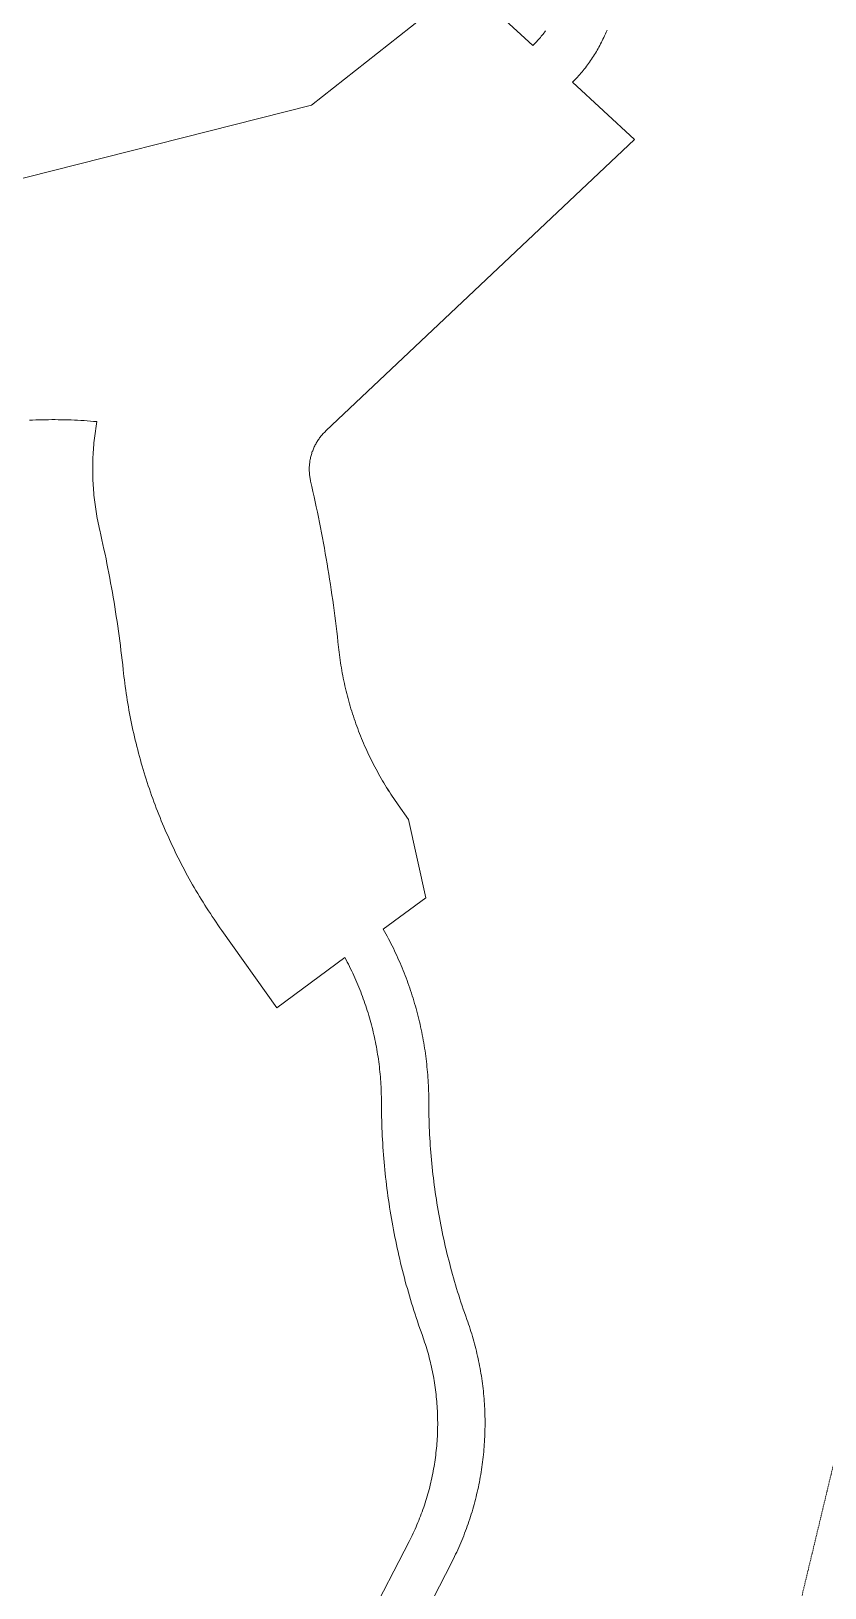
# Model space of a CAD drawing. Extents: x 294483 to 298733, y 6233899 to 6239242.
# Drawn here: x 295511 to 295812, y 6235091 to 6235681 of the extents above; entities that cross this region are included whole.
import ezdxf

# ---------------------------------------------------------------- set-up
doc = ezdxf.new("R2010")
doc.units = 0
doc.linetypes.add('DASHED', pattern=[0.75, 0.5, -0.25])
doc.layers.add('Cadastre Easements_SP_EXT', color=9, linetype='Continuous', lineweight=5)
doc.layers.add('Cadastre Land Parcels_SP_EXT', color=9, linetype='Continuous', lineweight=5)

msp = doc.modelspace()

# ---------------------------------------------------------------- linework, layer by layer
at = {"layer": 'Cadastre Easements_SP_EXT', "linetype": 'DASHED'}
msp.add_lwpolyline([(295728.99129, 6234517.6872), (295810.98108, 6234859.7697), (295837.42361, 6234970.587), (295902.06781, 6235239.65418), (295989.0141, 6235601.54775), (296011.46335, 6235805.48057), (296002.44344, 6235818.99517), (295978.06756, 6235855.51517), (295959.50232, 6235883.55389), (295952.05935, 6235817.92549), (295928.70511, 6235611.99657), (295843.51298, 6235256.79029), (295730.74134, 6234786.58687), (295708.98827, 6234696.21816), (295664.67494, 6234510.83392), (295728.99129, 6234517.6872)], close=True, dxfattribs=at)
at = {"layer": 'Cadastre Land Parcels_SP_EXT', "linetype": 'Continuous'}
for points in [[(295489.80473, 6235620.29295), (295617.47876, 6235652.53515), (295675.83075, 6235698.65873), (295701.24387, 6235675.21464), (295701.62459, 6235675.576), (295702.00106, 6235675.94223), (295702.37161, 6235676.31323), (295702.73793, 6235676.69014), (295703.09665, 6235677.07289), (295703.45201, 6235677.46058), (295703.80057, 6235677.85295), (295704.14321, 6235678.25027), (295704.48082, 6235678.65245), (295704.81251, 6235679.05949), (295705.13828, 6235679.47138), (295705.45734, 6235679.88805), (295705.77136, 6235680.3086), (295706.07858, 6235680.73498)], [(295706.07867, 6235680.73498), (295705.77136, 6235680.3086), (295705.45743, 6235679.88805), (295705.13837, 6235679.4713), (295704.8126, 6235679.05949), (295704.48082, 6235678.65245), (295704.1433, 6235678.25027), (295703.80057, 6235677.85295), (295703.45201, 6235677.46049), (295703.09674, 6235677.07289), (295702.73802, 6235676.69014), (295702.3717, 6235676.31323), (295702.00106, 6235675.94214), (295701.62459, 6235675.576), (295701.24387, 6235675.21464), (295675.83075, 6235698.65864), (295617.47884, 6235652.53515), (295489.80473, 6235620.29286)], [(295729.40537, 6235681.00608), (295729.0592, 6235680.27344), (295728.72053, 6235679.5371), (295728.38857, 6235678.79688), (295728.11351, 6235678.18614), (295727.83252, 6235677.5793), (295727.54314, 6235676.97528), (295727.24714, 6235676.37506), (295726.94442, 6235675.77873), (295726.63411, 6235675.18513), (295726.31717, 6235674.59542), (295725.99343, 6235674.0096), (295725.66219, 6235673.42749), (295725.32423, 6235672.85024), (295724.97964, 6235672.2759), (295724.62905, 6235671.70633), (295724.27095, 6235671.14056), (295723.90702, 6235670.57867), (295723.53629, 6235670.02165), (295723.15884, 6235669.46939), (295722.77477, 6235668.92102), (295722.38469, 6235668.37751), (295721.9879, 6235667.8378), (295721.5844, 6235667.30392), (295721.17586, 6235666.77384), (295720.75973, 6235666.24967), (295720.33847, 6235665.7293), (295719.91138, 6235665.21476), (295719.4767, 6235664.70509), (295719.03698, 6235664.20026), (295718.59213, 6235663.7003), (295718.14049, 6235663.20617), (295717.68301, 6235662.71787), (295717.22042, 6235662.23442), (295716.7519, 6235661.75681), (295716.27747, 6235661.28405), (295739.78684, 6235639.59707), (295622.94487, 6235529.27457), (295622.66158, 6235529.00189), (295622.38431, 6235528.72435), (295622.11127, 6235528.44098), (295621.84407, 6235528.15275), (295621.58287, 6235527.8586), (295621.32759, 6235527.55968), (295621.07813, 6235527.25591), (295620.83548, 6235526.94727), (295620.59866, 6235526.63281), (295620.36697, 6235526.31552), (295620.14287, 6235525.9924), (295619.92371, 6235525.66539), (295619.71304, 6235525.33459), (295619.5074, 6235524.99892), (295619.30927, 6235524.65946), (295619.11697, 6235524.31708), (295618.93147, 6235523.96994), (295618.75428, 6235523.61996), (295618.583, 6235523.26619), (295618.41844, 6235522.9095), (295618.26138, 6235522.54902), (295618.11095, 6235522.18571), (295617.96812, 6235521.81957), (295617.83279, 6235521.4506), (295617.70498, 6235521.07881), (295617.58378, 6235520.70419), (295617.4693, 6235520.32772), (295617.36322, 6235519.94948), (295617.26455, 6235519.56938), (295617.17427, 6235519.18646), (295617.09062, 6235518.80274), (295617.01439, 6235518.41717), (295616.94576, 6235518.02974), (295616.88454, 6235517.64152), (295616.83163, 6235517.25145), (295616.78632, 6235516.86057), (295616.74833, 6235516.46979), (295616.71874, 6235516.07733), (295616.69569, 6235515.68487), (295616.68102, 6235515.2917), (295616.67458, 6235514.89871), (295616.67475, 6235514.5058), (295616.68412, 6235514.11308), (295616.7009, 6235513.71955), (295616.7251, 6235513.32718), (295616.75681, 6235512.93498), (295616.79586, 6235512.54393), (295616.8432, 6235512.15412), (295616.89806, 6235511.7644), (295616.96033, 6235511.37582), (295617.03082, 6235510.98946), (295617.10873, 6235510.60415), (295617.19406, 6235510.22008), (295617.63855, 6235508.28118), (295618.0773, 6235506.34219), (295618.50695, 6235504.39993), (295618.93086, 6235502.45555), (295619.34567, 6235500.51003), (295619.75473, 6235498.56344), (295620.1547, 6235496.61456), (295620.54805, 6235494.66559), (295620.93486, 6235492.7145), (295621.31257, 6235490.7612), (295621.68365, 6235488.80675), (295622.04652, 6235486.85116), (295622.40277, 6235484.89344), (295622.7508, 6235482.93555), (295623.09221, 6235480.97651), (295623.42619, 6235479.01526), (295623.75187, 6235477.05286), (295624.07022, 6235475.08834), (295624.38107, 6235473.12365), (295624.68449, 6235471.15887), (295624.97961, 6235469.19179), (295625.26819, 6235467.22365), (295625.55015, 6235465.25436), (295625.82221, 6235463.28393), (295626.08854, 6235461.31225), (295626.34647, 6235459.34049), (295626.59707, 6235457.36749), (295626.84104, 6235455.39247), (295627.07592, 6235453.41717), (295627.30417, 6235451.44179), (295627.52421, 6235449.4642), (295627.73753, 6235447.4874), (295627.84591, 6235446.49914), (295627.96251, 6235445.51193), (295628.08574, 6235444.52588), (295628.21718, 6235443.54105), (295628.35692, 6235442.55738), (295628.50408, 6235441.57389), (295628.65866, 6235440.59251), (295628.82066, 6235439.61131), (295628.99176, 6235438.63232), (295629.16949, 6235437.65439), (295629.35543, 6235436.67867), (295629.54959, 6235435.70418), (295629.75037, 6235434.73076), (295629.95857, 6235433.75945), (295630.17507, 6235432.78939), (295630.39979, 6235431.82152), (295630.63192, 6235430.85472), (295630.8706, 6235429.89013), (295631.11758, 6235428.92766), (295631.37277, 6235427.96634), (295631.63459, 6235427.00819), (295631.90374, 6235426.0512), (295632.18119, 6235425.09632), (295632.46686, 6235424.14569), (295632.75827, 6235423.19514), (295633.05789, 6235422.24768), (295633.36494, 6235421.30243), (295633.68028, 6235420.3594), (295634.00208, 6235419.41945), (295634.33218, 6235418.48162), (295634.66881, 6235417.54697), (295635.01287, 6235416.61445), (295635.36514, 6235415.68413), (295635.72315, 6235414.75787), (295636.08938, 6235413.8348), (295636.46303, 6235412.91384), (295636.84321, 6235411.99509), (295637.23249, 6235411.08041), (295637.62743, 6235410.1689), (295638.02978, 6235409.25952), (295638.43876, 6235408.35429), (295638.85507, 6235407.45117), (295639.27872, 6235406.55221), (295639.71066, 6235405.65643), (295640.14817, 6235404.76569), (295640.59319, 6235403.87715), (295641.04475, 6235402.9917), (295641.50373, 6235402.10943), (295641.96915, 6235401.23229), (295642.44288, 6235400.35727), (295642.92226, 6235399.48737), (295643.40827, 6235398.62056), (295643.90152, 6235397.75791), (295644.40139, 6235396.89843), (295644.9086, 6235396.04399), (295645.42154, 6235395.19379), (295645.94191, 6235394.34659), (295646.46952, 6235393.50363), (295647.00296, 6235392.66571), (295647.54285, 6235391.83087), (295648.09016, 6235391.00125), (295648.64312, 6235390.1757), (295649.20262, 6235389.35429), (295649.76875, 6235388.53695), (295650.34123, 6235387.72579), (295654.25958, 6235382.20854), (295660.75503, 6235352.53417), (295644.70296, 6235340.69512), (295645.20018, 6235339.8057), (295645.69078, 6235338.91416), (295646.17493, 6235338.0175), (295646.65158, 6235337.11765), (295647.12177, 6235336.21374), (295647.58543, 6235335.30674), (295648.04167, 6235334.3955), (295648.49057, 6235333.48117), (295648.93285, 6235332.56375), (295649.3678, 6235331.64209), (295649.79613, 6235330.71839), (295650.21792, 6235329.79152), (295650.63158, 6235328.86049), (295651.03773, 6235327.92638), (295651.43744, 6235326.98908), (295651.82972, 6235326.04869), (295652.21459, 6235325.10609), (295652.59371, 6235324.1604), (295652.96382, 6235323.21056), (295653.32731, 6235322.25957), (295653.68347, 6235321.30443), (295654.033, 6235320.34814), (295654.37432, 6235319.38876), (295654.70822, 6235318.4262), (295655.03478, 6235317.46143), (295655.35384, 6235316.49357), (295655.66645, 6235315.52457), (295655.97075, 6235314.55247), (295656.26764, 6235313.5771), (295656.55631, 6235312.60067), (295656.83924, 6235311.62203), (295657.11396, 6235310.64127), (295657.38037, 6235309.6584), (295657.64024, 6235308.67331), (295657.8927, 6235307.68611), (295658.13685, 6235306.69775), (295658.37287, 6235305.70622), (295658.60218, 6235304.71451), (295658.82416, 6235303.71971), (295659.03793, 6235302.72367), (295659.24419, 6235301.72648), (295659.44391, 6235300.72717), (295659.63453, 6235299.72575), (295659.81764, 6235298.72511), (295659.99342, 6235297.7213), (295660.16178, 6235296.71634), (295660.32184, 6235295.71129), (295660.47448, 6235294.70395), (295660.6197, 6235293.69554), (295660.75662, 6235292.68599), (295660.88532, 6235291.6752), (295661.00739, 6235290.66432), (295661.12125, 6235289.65123), (295661.22769, 6235288.63797), (295661.32574, 6235287.62453), (295661.41646, 6235286.61091), (295661.49967, 6235285.59527), (295661.57378, 6235284.57926), (295661.64215, 6235283.56326), (295661.70142, 6235282.54602), (295661.75239, 6235281.52861), (295661.79762, 6235280.51102), (295661.83286, 6235279.49228), (295661.86228, 6235278.47442), (295661.8818, 6235277.4563), (295661.89469, 6235276.43703), (295661.90017, 6235275.41864), (295661.90512, 6235274.04012), (295661.91907, 6235272.66284), (295661.93895, 6235271.28468), (295661.96792, 6235269.90571), (295662.00431, 6235268.5279), (295662.04813, 6235267.15027), (295662.10113, 6235265.7729), (295662.16066, 6235264.39553), (295662.22859, 6235263.01842), (295662.30385, 6235261.64246), (295662.38741, 6235260.26571), (295662.4776, 6235258.89205), (295662.57689, 6235257.51653), (295662.68359, 6235256.14226), (295662.79701, 6235254.76815), (295662.91944, 6235253.3952), (295663.04929, 6235252.02233), (295663.18665, 6235250.65071), (295663.33222, 6235249.28022), (295663.4853, 6235247.90992), (295663.64571, 6235246.54077), (295663.81363, 6235245.17382), (295663.99065, 6235243.80696), (295664.17421, 6235242.44037), (295664.36606, 6235241.07483), (295664.56534, 6235239.71151), (295664.77292, 6235238.34836), (295664.98704, 6235236.98627), (295665.20946, 6235235.62542), (295665.44019, 6235234.26677), (295665.67736, 6235232.91025), (295665.92293, 6235231.55284), (295666.17591, 6235230.19764), (295666.43623, 6235228.84456), (295666.70485, 6235227.49263), (295666.98089, 6235226.14194), (295667.26435, 6235224.7923), (295667.55611, 6235223.44488), (295667.85432, 6235222.10063), (295668.16172, 6235220.75647), (295668.47486, 6235219.41355), (295668.7963, 6235218.07275), (295669.12587, 6235216.73407), (295669.46294, 6235215.3976), (295669.80656, 6235214.06325), (295670.15927, 6235212.73004), (295670.51772, 6235211.40002), (295670.88439, 6235210.07114), (295671.25936, 6235208.74439), (295671.64087, 6235207.41975), (295672.0298, 6235206.09732), (295672.42774, 6235204.7771), (295672.83151, 6235203.45892), (295673.24261, 6235202.14294), (295673.66201, 6235200.83014), (295674.08875, 6235199.51946), (295674.52211, 6235198.2109), (295674.96368, 6235196.90552), (295675.41268, 6235195.60129), (295675.86821, 6235194.30015), (295676.33116, 6235193.00219), (295676.65393, 6235192.09607), (295676.96848, 6235191.18775), (295677.27482, 6235190.2773), (295677.57453, 6235189.36377), (295677.86682, 6235188.44705), (295678.15099, 6235187.5291), (295678.42685, 6235186.60806), (295678.69609, 6235185.68489), (295678.9572, 6235184.75952), (295679.2108, 6235183.83203), (295679.45707, 6235182.90241), (295679.69504, 6235181.97059), (295679.92559, 6235181.03762), (295680.14881, 6235180.10147), (295680.36363, 6235179.16612), (295680.57033, 6235178.2267), (295680.76961, 6235177.28605), (295680.96138, 6235176.34434), (295681.14502, 6235175.40041), (295681.32116, 6235174.45525), (295681.48908, 6235173.50806), (295681.65037, 6235172.56061), (295681.80257, 6235171.61103), (295681.94655, 6235170.66031), (295682.08391, 6235169.70835), (295682.21226, 6235168.75524), (295682.33301, 6235167.80301), (295682.44643, 6235166.84761), (295682.55163, 6235165.89202), (295682.64844, 6235164.93529), (295682.73704, 6235163.97839), (295682.8191, 6235163.02033), (295682.89198, 6235162.06104), (295682.95743, 6235161.10263), (295683.01546, 6235160.14201), (295683.0644, 6235159.18228), (295683.10583, 6235158.22131), (295683.13984, 6235157.26025), (295683.16554, 6235156.29999), (295683.18303, 6235155.33849), (295683.19301, 6235154.37787), (295683.1939, 6235153.4161), (295683.18815, 6235152.45513), (295683.1742, 6235151.49301), (295683.15185, 6235150.53266), (295683.12129, 6235149.57116), (295683.08322, 6235148.61045), (295683.03684, 6235147.64966), (295682.98305, 6235146.69063), (295682.92174, 6235145.73046), (295682.85134, 6235144.77214), (295682.77264, 6235143.81355), (295682.6881, 6235142.85585), (295682.59368, 6235141.89894), (295682.49254, 6235140.94292), (295682.3823, 6235139.9876), (295682.26455, 6235139.03423), (295682.14018, 6235138.08165), (295682.00671, 6235137.1288), (295681.86484, 6235136.1779), (295681.71636, 6235135.22877), (295681.55877, 6235134.27946), (295681.39447, 6235133.33297), (295681.22196, 6235132.38729), (295681.04105, 6235131.44239), (295680.85352, 6235130.49944), (295680.65681, 6235129.55826), (295680.45347, 6235128.61884), (295680.24173, 6235127.68128), (295680.0217, 6235126.74557), (295679.79503, 6235125.81066), (295679.56007, 6235124.87857), (295679.3176, 6235123.94825), (295679.06673, 6235123.01979), (295678.80845, 6235122.09415), (295678.54345, 6235121.17037), (295678.27006, 6235120.24844), (295677.98925, 6235119.33022), (295677.70005, 6235118.41289), (295677.40334, 6235117.49838), (295677.10089, 6235116.58573), (295676.78916, 6235115.67679), (295676.47081, 6235114.76979), (295676.14407, 6235113.86553), (295675.80982, 6235112.96409), (295675.46886, 6235112.0646), (295675.11959, 6235111.16979), (295674.76361, 6235110.27684), (295674.40012, 6235109.38671), (295674.02912, 6235108.50047), (295673.65062, 6235107.61599), (295673.2654, 6235106.73638), (295672.87267, 6235105.8595), (295672.47235, 6235104.98554), (295672.0654, 6235104.1144), (295671.65085, 6235103.24803), (295671.2288, 6235102.38449), (295670.80012, 6235101.52378), (295670.36385, 6235100.66695), (295648.39985, 6235057.98419)], [(295648.39985, 6235057.98419), (295670.36385, 6235100.66695), (295670.80012, 6235101.52378), (295671.22889, 6235102.38449), (295671.65094, 6235103.24803), (295672.0654, 6235104.11431), (295672.47244, 6235104.98554), (295672.87267, 6235105.8595), (295673.2654, 6235106.73629), (295673.65071, 6235107.61599), (295674.02921, 6235108.50038), (295674.40021, 6235109.38671), (295674.7637, 6235110.27684), (295675.11968, 6235111.16979), (295675.46894, 6235112.06451), (295675.80982, 6235112.96409), (295676.14407, 6235113.86553), (295676.47081, 6235114.76979), (295676.78916, 6235115.67679), (295677.10089, 6235116.58564), (295677.40343, 6235117.49838), (295677.70014, 6235118.41289), (295677.98925, 6235119.33022), (295678.27015, 6235120.24835), (295678.54345, 6235121.17037), (295678.80845, 6235122.09415), (295679.06682, 6235123.01979), (295679.3176, 6235123.94825), (295679.56007, 6235124.87848), (295679.79512, 6235125.81066), (295680.02178, 6235126.74548), (295680.24182, 6235127.68128), (295680.45347, 6235128.61884), (295680.65681, 6235129.55817), (295680.85352, 6235130.49944), (295681.04105, 6235131.44239), (295681.22196, 6235132.38729), (295681.39456, 6235133.33289), (295681.55886, 6235134.27937), (295681.71644, 6235135.22868), (295681.86493, 6235136.17782), (295682.00671, 6235137.1288), (295682.14018, 6235138.08156), (295682.26464, 6235139.03414), (295682.3823, 6235139.9876), (295682.49254, 6235140.94283), (295682.59368, 6235141.89894), (295682.68819, 6235142.85585), (295682.77264, 6235143.81355), (295682.85134, 6235144.77205), (295682.92183, 6235145.73046), (295682.98305, 6235146.69063), (295683.03693, 6235147.64966), (295683.08322, 6235148.61045), (295683.12129, 6235149.57116), (295683.15185, 6235150.53266), (295683.1742, 6235151.49292), (295683.18824, 6235152.45504), (295683.19398, 6235153.41601), (295683.19301, 6235154.37787), (295683.18303, 6235155.33849), (295683.16563, 6235156.2999), (295683.13993, 6235157.26016), (295683.10583, 6235158.22131), (295683.0644, 6235159.18219), (295683.01546, 6235160.14201), (295682.95743, 6235161.10254), (295682.89206, 6235162.06104), (295682.8191, 6235163.02024), (295682.73713, 6235163.9783), (295682.64853, 6235164.93529), (295682.55163, 6235165.89202), (295682.44651, 6235166.84761), (295682.33309, 6235167.80301), (295682.21226, 6235168.75524), (295682.084, 6235169.70835), (295681.94664, 6235170.66022), (295681.80266, 6235171.61103), (295681.65037, 6235172.56061), (295681.48908, 6235173.50797), (295681.32116, 6235174.45525), (295681.14502, 6235175.40032), (295680.96147, 6235176.34425), (295680.76961, 6235177.28605), (295680.57042, 6235178.2267), (295680.36372, 6235179.16612), (295680.14881, 6235180.10147), (295679.92568, 6235181.03754), (295679.69504, 6235181.9705), (295679.45707, 6235182.90233), (295679.2108, 6235183.83203), (295678.9572, 6235184.75952), (295678.69618, 6235185.68489), (295678.42685, 6235186.60806), (295678.15099, 6235187.5291), (295677.86691, 6235188.44696), (295677.57453, 6235189.36377), (295677.27482, 6235190.2773), (295676.96857, 6235191.18775), (295676.65401, 6235192.09607), (295676.33125, 6235193.00219), (295675.8683, 6235194.30015), (295675.41276, 6235195.6012), (295674.96377, 6235196.90543), (295674.52219, 6235198.2109), (295674.08883, 6235199.51937), (295673.66201, 6235200.83014), (295673.2427, 6235202.14294), (295672.83151, 6235203.45892), (295672.42774, 6235204.7771), (295672.0298, 6235206.09732), (295671.64087, 6235207.41975), (295671.25936, 6235208.74439), (295670.88439, 6235210.07105), (295670.51772, 6235211.39993), (295670.15927, 6235212.73004), (295669.80656, 6235214.06316), (295669.46294, 6235215.3976), (295669.12596, 6235216.73407), (295668.7963, 6235218.07266), (295668.47494, 6235219.41355), (295668.1618, 6235220.75647), (295667.85441, 6235222.10054), (295667.55611, 6235223.44488), (295667.26443, 6235224.7923), (295666.98097, 6235226.14185), (295666.70485, 6235227.49263), (295666.43632, 6235228.84456), (295666.17591, 6235230.19755), (295665.92293, 6235231.55284), (295665.67745, 6235232.91016), (295665.44019, 6235234.26677), (295665.20955, 6235235.62542), (295664.98713, 6235236.98627), (295664.77292, 6235238.34827), (295664.56543, 6235239.71151), (295664.36615, 6235241.07483), (295664.17429, 6235242.44028), (295663.99065, 6235243.80696), (295663.81363, 6235245.17373), (295663.6458, 6235246.54077), (295663.4853, 6235247.90992), (295663.33231, 6235249.28022), (295663.18673, 6235250.65071), (295663.04938, 6235252.02233), (295662.91944, 6235253.39511), (295662.79701, 6235254.76807), (295662.68368, 6235256.14226), (295662.57689, 6235257.51653), (295662.4776, 6235258.89196), (295662.3875, 6235260.26562), (295662.30385, 6235261.64246), (295662.22859, 6235263.01842), (295662.16075, 6235264.39553), (295662.10113, 6235265.77281), (295662.04822, 6235267.15027), (295662.00431, 6235268.5279), (295661.96792, 6235269.90571), (295661.93895, 6235271.28468), (295661.91916, 6235272.66284), (295661.90512, 6235274.04012), (295661.90017, 6235275.41864), (295661.89478, 6235276.43703), (295661.8818, 6235277.45621), (295661.86236, 6235278.47433), (295661.83286, 6235279.49228), (295661.79762, 6235280.51102), (295661.75239, 6235281.52852), (295661.70142, 6235282.54594), (295661.64224, 6235283.56317), (295661.57387, 6235284.57926), (295661.49967, 6235285.59518), (295661.41646, 6235286.61091), (295661.32583, 6235287.62453), (295661.22769, 6235288.63797), (295661.12134, 6235289.65115), (295661.00748, 6235290.66423), (295660.88541, 6235291.6752), (295660.7567, 6235292.6859), (295660.6197, 6235293.69554), (295660.47448, 6235294.70395), (295660.32184, 6235295.71121), (295660.16178, 6235296.71634), (295659.99342, 6235297.7213), (295659.81773, 6235298.72511), (295659.63453, 6235299.72575), (295659.44391, 6235300.72717), (295659.24419, 6235301.72648), (295659.03793, 6235302.72367), (295658.82425, 6235303.71962), (295658.60227, 6235304.71451), (295658.37287, 6235305.70613), (295658.13694, 6235306.69766), (295657.8927, 6235307.68611), (295657.64024, 6235308.67331), (295657.38037, 6235309.65831), (295657.11396, 6235310.64127), (295656.83924, 6235311.62203), (295656.5564, 6235312.60067), (295656.26773, 6235313.5771), (295655.97075, 6235314.55238), (295655.66645, 6235315.52457), (295655.35393, 6235316.49357), (295655.03478, 6235317.46143), (295654.70822, 6235318.4262), (295654.37432, 6235319.38876), (295654.033, 6235320.34814), (295653.68347, 6235321.30443), (295653.32731, 6235322.25957), (295652.96382, 6235323.21056), (295652.59371, 6235324.1604), (295652.21459, 6235325.10609), (295651.82972, 6235326.04869), (295651.43744, 6235326.98908), (295651.03782, 6235327.92638), (295650.63158, 6235328.86049), (295650.218, 6235329.79152), (295649.79622, 6235330.71839), (295649.3678, 6235331.64209), (295648.93285, 6235332.56366), (295648.49057, 6235333.48117), (295648.04167, 6235334.3955), (295647.58543, 6235335.30666), (295647.12186, 6235336.21374), (295646.65166, 6235337.11765), (295646.17493, 6235338.0175), (295645.69078, 6235338.91416), (295645.20018, 6235339.8057), (295644.70296, 6235340.69512), (295660.75503, 6235352.53417), (295654.25958, 6235382.20854), (295650.34132, 6235387.7257), (295649.76875, 6235388.53695), (295649.20271, 6235389.35429), (295648.64312, 6235390.1757), (295648.09016, 6235391.00125), (295647.54294, 6235391.83087), (295647.00296, 6235392.66571), (295646.46961, 6235393.50354), (295645.94191, 6235394.34659), (295645.42163, 6235395.1937), (295644.90868, 6235396.04399), (295644.40148, 6235396.89843), (295643.9016, 6235397.75791), (295643.40827, 6235398.62056), (295642.92235, 6235399.48737), (295642.44297, 6235400.35727), (295641.96924, 6235401.23229), (295641.50373, 6235402.10943), (295641.04484, 6235402.9917), (295640.59328, 6235403.87715), (295640.14826, 6235404.76569), (295639.71066, 6235405.65643), (295639.2788, 6235406.55221), (295638.85507, 6235407.45117), (295638.43876, 6235408.35429), (295638.02987, 6235409.25952), (295637.62751, 6235410.1689), (295637.23249, 6235411.08041), (295636.8433, 6235411.995), (295636.46303, 6235412.91384), (295636.08947, 6235413.8348), (295635.72324, 6235414.75787), (295635.36523, 6235415.68413), (295635.01296, 6235416.61445), (295634.6689, 6235417.54697), (295634.33218, 6235418.48162), (295634.00217, 6235419.41936), (295633.68028, 6235420.3594), (295633.36502, 6235421.30243), (295633.05789, 6235422.24768), (295632.75827, 6235423.19505), (295632.46686, 6235424.1456), (295632.18119, 6235425.09632), (295631.90383, 6235426.0512), (295631.63459, 6235427.00819), (295631.37286, 6235427.96634), (295631.11758, 6235428.92757), (295630.87069, 6235429.89004), (295630.63192, 6235430.85472), (295630.39979, 6235431.82144), (295630.17507, 6235432.78939), (295629.95865, 6235433.75945), (295629.75045, 6235434.73067), (295629.54959, 6235435.7041), (295629.35543, 6235436.67867), (295629.16949, 6235437.65439), (295628.99176, 6235438.63223), (295628.82066, 6235439.61131), (295628.65866, 6235440.59251), (295628.50408, 6235441.57389), (295628.35692, 6235442.55738), (295628.21718, 6235443.54105), (295628.08574, 6235444.52588), (295627.96251, 6235445.51193), (295627.84591, 6235446.49905), (295627.73762, 6235447.4874), (295627.52421, 6235449.46411), (295627.30426, 6235451.4417), (295627.07601, 6235453.41717), (295626.84113, 6235455.39247), (295626.59707, 6235457.36749), (295626.34656, 6235459.34049), (295626.08854, 6235461.31225), (295625.8223, 6235463.28384), (295625.55024, 6235465.25436), (295625.26828, 6235467.22365), (295624.9797, 6235469.19179), (295624.68449, 6235471.15878), (295624.38107, 6235473.12365), (295624.07022, 6235475.08834), (295623.75196, 6235477.05286), (295623.42619, 6235479.01526), (295623.09221, 6235480.97642), (295622.7508, 6235482.93546), (295622.40286, 6235484.89344), (295622.04661, 6235486.85116), (295621.68374, 6235488.80675), (295621.31257, 6235490.7612), (295620.93486, 6235492.7145), (295620.54814, 6235494.66559), (295620.1547, 6235496.61456), (295619.75473, 6235498.56335), (295619.34567, 6235500.51003), (295618.93086, 6235502.45555), (295618.50695, 6235504.39993), (295618.0773, 6235506.3421), (295617.63855, 6235508.28118), (295617.19406, 6235510.22008), (295617.10873, 6235510.60415), (295617.03082, 6235510.98937), (295616.96033, 6235511.37582), (295616.89806, 6235511.76431), (295616.84329, 6235512.15403), (295616.79595, 6235512.54393), (295616.75681, 6235512.93498), (295616.72519, 6235513.32718), (295616.7009, 6235513.71955), (295616.68412, 6235514.11308), (295616.67484, 6235514.5058), (295616.67466, 6235514.89862), (295616.68102, 6235515.2917), (295616.69578, 6235515.68487), (295616.71874, 6235516.07724), (295616.74833, 6235516.46979), (295616.78632, 6235516.86048), (295616.83172, 6235517.25145), (295616.88454, 6235517.64143), (295616.94576, 6235518.02974), (295617.01448, 6235518.41708), (295617.09062, 6235518.80265), (295617.17427, 6235519.18646), (295617.26455, 6235519.56938), (295617.36322, 6235519.94948), (295617.46939, 6235520.32772), (295617.58387, 6235520.70419), (295617.70498, 6235521.07881), (295617.83279, 6235521.4506), (295617.96812, 6235521.81957), (295618.11104, 6235522.18571), (295618.26138, 6235522.54902), (295618.41844, 6235522.9095), (295618.58309, 6235523.2661), (295618.75437, 6235523.61996), (295618.93156, 6235523.96994), (295619.11706, 6235524.31708), (295619.30927, 6235524.65937), (295619.5074, 6235524.99892), (295619.71304, 6235525.33459), (295619.9238, 6235525.66539), (295620.14287, 6235525.9924), (295620.36706, 6235526.31552), (295620.59875, 6235526.63281), (295620.83548, 6235526.94727), (295621.07822, 6235527.25591), (295621.32759, 6235527.55968), (295621.58295, 6235527.8586), (295621.84415, 6235528.15266), (295622.11127, 6235528.44098), (295622.38431, 6235528.72435), (295622.66167, 6235529.00189), (295622.94487, 6235529.27457), (295739.78684, 6235639.59707), (295716.27755, 6235661.28396), (295716.7519, 6235661.75672), (295717.22042, 6235662.23433), (295717.68301, 6235662.71778), (295718.14058, 6235663.20608), (295718.59213, 6235663.7003), (295719.03698, 6235664.20026), (295719.4767, 6235664.70509), (295719.91138, 6235665.21476), (295720.33856, 6235665.7293), (295720.75973, 6235666.24967), (295721.17586, 6235666.77384), (295721.58449, 6235667.30383), (295721.98799, 6235667.8378), (295722.38469, 6235668.37751), (295722.77477, 6235668.92102), (295723.15893, 6235669.46939), (295723.53637, 6235670.02165), (295723.90702, 6235670.57867), (295724.27104, 6235671.14056), (295724.62914, 6235671.70633), (295724.97964, 6235672.2759), (295725.32432, 6235672.85024), (295725.66228, 6235673.42749), (295725.99352, 6235674.00951), (295726.31717, 6235674.59542), (295726.63411, 6235675.18513), (295726.94442, 6235675.77864), (295727.24714, 6235676.37506), (295727.54323, 6235676.97528), (295727.83252, 6235677.5793), (295728.11351, 6235678.18614), (295728.38866, 6235678.79679), (295728.72062, 6235679.53702), (295729.05928, 6235680.27344), (295729.40546, 6235681.00599)], [(295510.74407, 6235533.34945), (295511.96067, 6235533.40253), (295513.17666, 6235533.44873), (295514.39362, 6235533.48504), (295515.61075, 6235533.51534), (295516.82807, 6235533.53662), (295518.04555, 6235533.55102), (295519.26234, 6235533.55747), (295520.48018, 6235533.55491), (295521.69731, 6235533.54546), (295522.91462, 6235533.52797), (295524.13123, 6235533.50359), (295525.3481, 6235533.46923), (295526.56506, 6235533.42886), (295527.78149, 6235533.37957), (295528.99712, 6235533.3233), (295530.21293, 6235533.25908), (295531.42821, 6235533.18585), (295532.64358, 6235533.10574), (295533.85745, 6235533.01758), (295535.0714, 6235532.92245), (295536.28403, 6235532.81839), (295536.13175, 6235531.93082), (295535.98776, 6235531.04255), (295535.85041, 6235530.15331), (295535.72215, 6235529.2623), (295535.60149, 6235528.37049), (295535.48824, 6235527.4778), (295535.38242, 6235526.58432), (295535.28578, 6235525.69004), (295535.19577, 6235524.79487), (295535.11327, 6235523.89892), (295535.03907, 6235523.0011), (295534.97397, 6235522.10356), (295534.9147, 6235521.2061), (295534.86453, 6235520.30784), (295534.82177, 6235519.4087), (295534.78741, 6235518.50983), (295534.75959, 6235517.60999), (295534.74095, 6235516.7105), (295534.72973, 6235515.811), (295534.72602, 6235514.91081), (295534.73061, 6235514.0107), (295534.74254, 6235513.11183), (295534.76365, 6235512.21216), (295534.79139, 6235511.31258), (295534.82654, 6235510.41318), (295534.8708, 6235509.51492), (295534.92256, 6235508.61587), (295534.98174, 6235507.71806), (295535.04923, 6235506.82131), (295535.12405, 6235505.92473), (295535.20726, 6235505.02842), (295535.29789, 6235504.13317), (295535.39673, 6235503.23915), (295535.5022, 6235502.34523), (295535.61756, 6235501.45254), (295535.73875, 6235500.56091), (295535.86896, 6235499.6706), (295536.00587, 6235498.78136), (295536.1518, 6235497.89326), (295536.30435, 6235497.00738), (295536.46511, 6235496.12264), (295536.63339, 6235495.23798), (295536.81067, 6235494.35563), (295536.9937, 6235493.47531), (295537.18582, 6235492.59622), (295537.38457, 6235491.71828), (295537.79885, 6235489.91594), (295538.20482, 6235488.11246), (295538.6025, 6235486.30782), (295538.99363, 6235484.50107), (295539.37656, 6235482.6921), (295539.75206, 6235480.88199), (295540.11926, 6235479.06967), (295540.47983, 6235477.25823), (295540.83219, 6235475.44264), (295541.17713, 6235473.62697), (295541.51385, 6235471.80899), (295541.84395, 6235469.98899), (295542.16495, 6235468.16872), (295542.47933, 6235466.34836), (295542.78558, 6235464.52482), (295543.08432, 6235462.70013), (295543.37476, 6235460.87421), (295543.65866, 6235459.04723), (295543.93505, 6235457.2191), (295544.20243, 6235455.38973), (295544.46231, 6235453.56018), (295544.71485, 6235451.72958), (295544.95988, 6235449.89667), (295545.19591, 6235448.06271), (295545.42602, 6235446.22857), (295545.64711, 6235444.3932), (295545.86079, 6235442.55676), (295546.06625, 6235440.71909), (295546.265, 6235438.88133), (295546.40359, 6235437.60413), (295546.55049, 6235436.32719), (295546.70481, 6235435.05141), (295546.86743, 6235433.77783), (295547.03826, 6235432.50434), (295547.21572, 6235431.23208), (295547.40228, 6235429.96), (295547.59626, 6235428.69004), (295547.79766, 6235427.42124), (295548.00727, 6235426.15357), (295548.22519, 6235424.88715), (295548.45052, 6235423.62178), (295548.68416, 6235422.35766), (295548.92425, 6235421.09671), (295549.17273, 6235419.83585), (295549.42943, 6235418.5772), (295549.69354, 6235417.31969), (295549.96587, 6235416.06334), (295550.24562, 6235414.80919), (295550.53288, 6235413.55717), (295550.82915, 6235412.30638), (295551.13115, 6235411.05859), (295551.44226, 6235409.81107), (295551.7607, 6235408.56673), (295552.08665, 6235407.32344), (295552.42002, 6235406.08237), (295552.76239, 6235404.84448), (295553.11051, 6235403.60764), (295553.46693, 6235402.37408), (295553.83237, 6235401.14166), (295554.20354, 6235399.91128), (295554.58381, 6235398.68416), (295554.97071, 6235397.45916), (295555.36494, 6235396.23629), (295555.76826, 6235395.01562), (295556.17724, 6235393.79804), (295556.59453, 6235392.58365), (295557.02003, 6235391.3704), (295557.45127, 6235390.16033), (295557.89072, 6235388.95335), (295558.33839, 6235387.74955), (295558.79348, 6235386.54788), (295559.25519, 6235385.34841), (295559.72504, 6235384.15203), (295560.2015, 6235382.95981), (295560.6853, 6235381.7697), (295561.1774, 6235380.5818), (295561.67595, 6235379.39894), (295562.1828, 6235378.21732), (295562.69619, 6235377.03984), (295563.21621, 6235375.8644), (295563.74514, 6235374.69426), (295564.27982, 6235373.52615), (295564.822, 6235372.36113), (295565.37223, 6235371.20035), (295565.92908, 6235370.04266), (295566.49255, 6235368.88718), (295567.06415, 6235367.73771), (295567.64238, 6235366.58948), (295568.22705, 6235365.4453), (295568.81994, 6235364.30634), (295569.41866, 6235363.1695), (295570.02462, 6235362.03672), (295570.63888, 6235360.90819), (295571.2588, 6235359.78265), (295571.88614, 6235358.66233), (295572.52081, 6235357.54413), (295573.16122, 6235356.43105), (295573.80896, 6235355.32203), (295574.46492, 6235354.21628), (295575.12574, 6235353.11557), (295575.79398, 6235352.01795), (295576.46954, 6235350.92457), (295577.15165, 6235349.83622), (295577.83949, 6235348.75097), (295578.53547, 6235347.6719), (295579.23727, 6235346.59495), (295579.94552, 6235345.52312), (295580.6619, 6235344.45641), (295581.38322, 6235343.3928), (295582.11108, 6235342.33528), (295582.84707, 6235341.28094), (295583.588, 6235340.2327), (295604.41242, 6235310.94169), (295630.16765, 6235329.93718), (295630.61391, 6235329.10235), (295631.0546, 6235328.26345), (295631.48698, 6235327.42032), (295631.91284, 6235326.57418), (295632.33127, 6235325.72477), (295632.74237, 6235324.87228), (295633.14693, 6235324.01669), (295633.54575, 6235323.15695), (295633.93627, 6235322.29411), (295634.31955, 6235321.4281), (295634.69531, 6235320.55891), (295635.06463, 6235319.68662), (295635.42565, 6235318.81222), (295635.7818, 6235317.93366), (295636.12886, 6235317.0529), (295636.4685, 6235316.16904), (295636.80169, 6235315.28209), (295637.12649, 6235314.39391), (295637.44573, 6235313.50166), (295637.75666, 6235312.6072), (295638.06017, 6235311.70957), (295638.35546, 6235310.80981), (295638.64414, 6235309.90794), (295638.92627, 6235309.00394), (295639.20019, 6235308.09676), (295639.46589, 6235307.18844), (295639.72497, 6235306.27694), (295639.97663, 6235305.36437), (295640.22008, 6235304.44854), (295640.4561, 6235303.53262), (295640.68471, 6235302.61352), (295640.90678, 6235301.69327), (295641.11975, 6235300.76993), (295641.32609, 6235299.84535), (295641.52422, 6235298.91962), (295641.71493, 6235297.99178), (295641.89813, 6235297.06269), (295642.07321, 6235296.13149), (295642.24077, 6235295.2002), (295642.40092, 6235294.2667), (295642.55365, 6235293.33206), (295642.69816, 6235292.39714), (295642.83437, 6235291.45923), (295642.96404, 6235290.52105), (295643.08541, 6235289.58172), (295643.19927, 6235288.6423), (295643.3058, 6235287.70067), (295643.40403, 6235286.75887), (295643.49395, 6235285.81583), (295643.57645, 6235284.87271), (295643.65242, 6235283.92843), (295643.7192, 6235282.98398), (295643.77776, 6235282.03829), (295643.83041, 6235281.09357), (295643.87413, 6235280.14656), (295643.90947, 6235279.2014), (295643.93817, 6235278.25518), (295643.95858, 6235277.30869), (295643.97077, 6235276.36106), (295643.97633, 6235275.41423), (295643.98163, 6235273.98103), (295643.99524, 6235272.5481), (295644.01626, 6235271.11525), (295644.0455, 6235269.68259), (295644.08145, 6235268.24904), (295644.1265, 6235266.81672), (295644.17897, 6235265.38556), (295644.23974, 6235263.9536), (295644.30714, 6235262.52173), (295644.38364, 6235261.09109), (295644.46755, 6235259.66063), (295644.55809, 6235258.23026), (295644.65861, 6235256.80016), (295644.76488, 6235255.37111), (295644.88104, 6235253.94233), (295645.00302, 6235252.5147), (295645.13411, 6235251.08822), (295645.27261, 6235249.66182), (295645.41934, 6235248.23666), (295645.57277, 6235246.81168), (295645.7353, 6235245.38688), (295645.90437, 6235243.96419), (295646.08174, 6235242.54168), (295646.26733, 6235241.12041), (295646.46034, 6235239.70117), (295646.66085, 6235238.2822), (295646.86958, 6235236.86437), (295647.08573, 6235235.44769), (295647.30939, 6235234.03216), (295647.54126, 6235232.61778), (295647.78135, 6235231.20454), (295648.02806, 6235229.79255), (295648.28299, 6235228.38267), (295648.54543, 6235226.97491), (295648.81519, 6235225.56733), (295649.09415, 6235224.16099), (295649.37964, 6235222.75668), (295649.67335, 6235221.3536), (295649.97368, 6235219.95274), (295650.28222, 6235218.55293), (295650.59907, 6235217.15533), (295650.92334, 6235215.75985), (295651.25494, 6235214.36561), (295651.59405, 6235212.9734), (295651.94058, 6235211.58242), (295652.29532, 6235210.19357), (295652.6574, 6235208.80693), (295653.02619, 6235207.4224), (295653.40399, 6235206.03902), (295653.78832, 6235204.6598), (295654.18096, 6235203.28172), (295654.58093, 6235201.90479), (295654.98761, 6235200.53104), (295655.40242, 6235199.15844), (295655.82554, 6235197.78893), (295656.25519, 6235196.42163), (295656.69217, 6235195.05751), (295657.13745, 6235193.69551), (295657.58936, 6235192.33563), (295658.0486, 6235190.97787), (295658.51606, 6235189.62329), (295658.99014, 6235188.27092), (295659.47164, 6235186.92058), (295659.76711, 6235186.08751), (295660.05605, 6235185.25224), (295660.33677, 6235184.41484), (295660.60928, 6235183.57427), (295660.87428, 6235182.73158), (295661.13282, 6235181.88677), (295661.38307, 6235181.03877), (295661.6259, 6235180.18857), (295661.86051, 6235179.33731), (295662.08779, 6235178.48278), (295662.30756, 6235177.62719), (295662.51912, 6235176.76842), (295662.72325, 6235175.90841), (295662.91909, 6235175.04735), (295663.10838, 6235174.18407), (295663.28867, 6235173.31965), (295663.46145, 6235172.45302), (295663.62681, 6235171.58436), (295663.78395, 6235170.71543), (295663.93368, 6235169.84438), (295664.0751, 6235168.97209), (295664.2083, 6235168.09769), (295664.33488, 6235167.22311), (295664.45236, 6235166.34738), (295664.56252, 6235165.4705), (295664.66427, 6235164.59248), (295664.7595, 6235163.71427), (295664.84553, 6235162.83483), (295664.92344, 6235161.95424), (295664.99376, 6235161.07454), (295665.05674, 6235160.19263), (295665.11062, 6235159.31054), (295665.15699, 6235158.42827), (295665.19595, 6235157.54486), (295665.2266, 6235156.66233), (295665.24904, 6235155.77856), (295665.26396, 6235154.89461), (295665.27068, 6235154.01146), (295665.26909, 6235153.12725), (295665.25999, 6235152.24375), (295665.24347, 6235151.36016), (295665.21777, 6235150.47736), (295665.18473, 6235149.59342), (295665.1441, 6235148.71124), (295665.09445, 6235147.82889), (295665.0373, 6235146.94644), (295664.97344, 6235146.06674), (295664.89968, 6235145.18589), (295664.8193, 6235144.30583), (295664.73061, 6235143.42665), (295664.63362, 6235142.54828), (295664.52913, 6235141.67069), (295664.41721, 6235140.79399), (295664.2961, 6235139.91905), (295664.16838, 6235139.04403), (295664.03234, 6235138.17175), (295663.88801, 6235137.29929), (295663.73616, 6235136.42868), (295663.5769, 6235135.55993), (295663.40924, 6235134.69188), (295663.23408, 6235133.82578), (295663.05061, 6235132.96145), (295662.85973, 6235132.09888), (295662.66133, 6235131.23728), (295662.45455, 6235130.37834), (295662.24025, 6235129.52133), (295662.01854, 6235128.66707), (295661.78843, 6235127.81369), (295661.5517, 6235126.96216), (295661.30658, 6235126.11337), (295661.05403, 6235125.26644), (295660.79389, 6235124.42233), (295660.52633, 6235123.57999), (295660.25038, 6235122.74057), (295659.96781, 6235121.90291), (295659.67684, 6235121.06905), (295659.37925, 6235120.23705), (295659.07326, 6235119.40787), (295658.76056, 6235118.58152), (295658.44036, 6235117.75799), (295658.11264, 6235116.93729), (295657.77742, 6235116.12039), (295657.43469, 6235115.30535), (295657.08445, 6235114.4941), (295656.7275, 6235113.68568), (295656.36295, 6235112.88106), (295655.99178, 6235112.07935), (295655.61221, 6235111.28135), (295655.22602, 6235110.48627), (295654.83303, 6235109.69499), (295654.43253, 6235108.9075), (295639.001, 6235078.87971)]]:
    msp.add_lwpolyline(points, dxfattribs=at)

doc.saveas('drawing.dxf')
